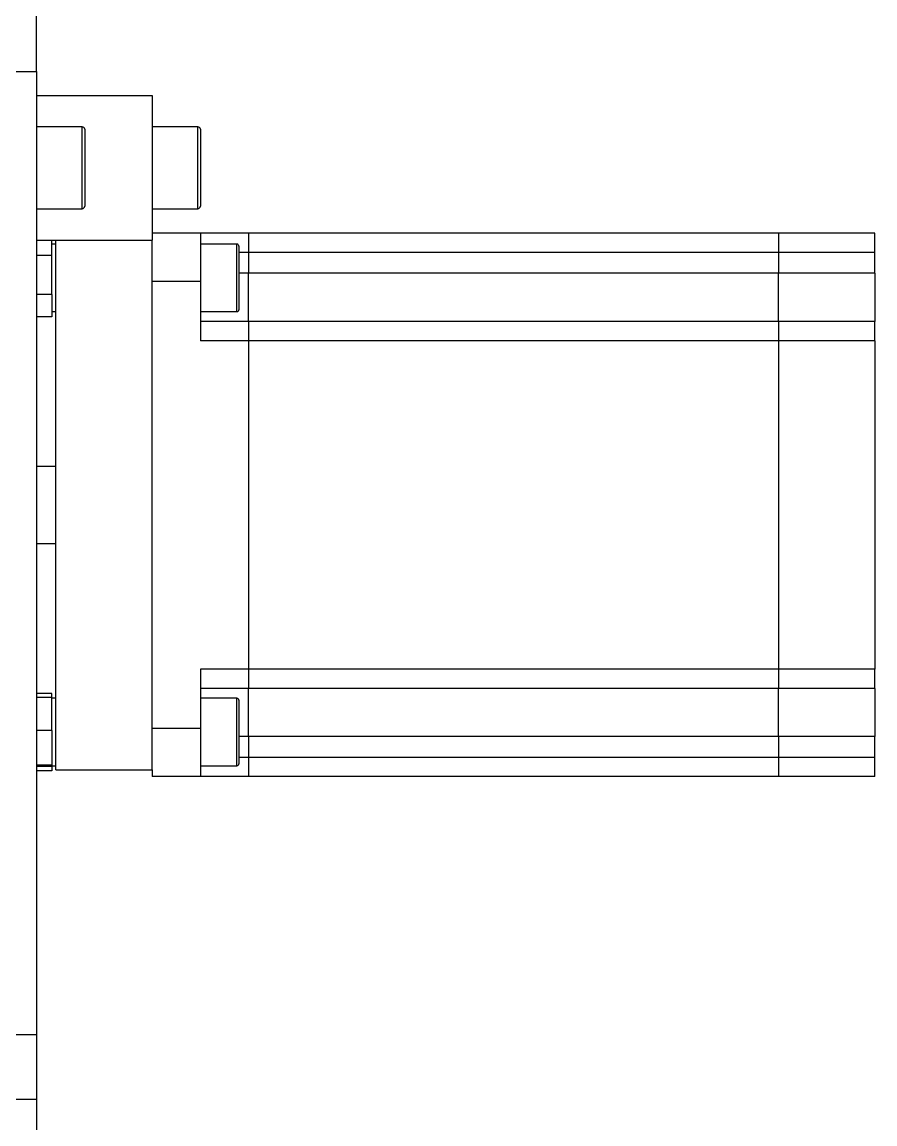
# Model space of a CAD drawing. Header units: millimetres. Extents: x -190 to 12889, y -227 to 3957.
# Drawn here: x 11363.6 to 11452.1, y 624.9 to 739.2 of the extents above; entities that cross this region are included whole.
import ezdxf

# ---------------------------------------------------------------- set-up
doc = ezdxf.new("R2010")
doc.units = ezdxf.units.MM
doc.header["$LTSCALE"] = 0.7
doc.layers.get('0').update_dxf_attribs({"color": 255})

msp = doc.modelspace()

# ---------------------------------------------------------------- linework, layer by layer
at = {"color": 7, "linetype": 'Continuous', "lineweight": 25}
for p, q in [((11365.1283, 734.1098), (11365.1283, 929.1098)), ((10919.1283, 734.1098), (11365.1283, 734.1098)), ((11365.1283, 734.1098), (11365.1283, 634.1098)), ((11365.1283, 731.6098), (11377.1283, 731.6098)), ((11377.1283, 731.6098), (11377.1283, 716.6098)), ((11369.8783, 728.3598), (11365.1283, 728.3598)), ((11370.1283, 728.1098), (11370.1283, 722.5824)), ((11381.8783, 728.3598), (11377.1283, 728.3598)), ((11382.1283, 728.1098), (11382.1283, 722.5824)), ((11370.1283, 722.5824), (11370.1283, 720.1098)), ((11382.1283, 722.5824), (11382.1283, 720.1098)), ((11365.1283, 719.8598), (11369.8783, 719.8598)), ((11377.1283, 719.8598), (11381.8783, 719.8598)), ((11382.1283, 717.3098), (11377.1283, 717.3098)), ((11382.1283, 717.3098), (11382.1283, 712.3098)), ((11387.1283, 717.3098), (11382.1283, 717.3098)), ((11387.1283, 717.3098), (11387.1283, 715.3098)), ((11387.1383, 717.2598), (11387.1283, 717.2598)), ((11442.1183, 717.3098), (11387.1383, 717.3098)), ((11387.1383, 717.3098), (11387.1383, 715.3098)), ((11442.1183, 717.3098), (11442.1183, 715.3098)), ((11442.1183, 717.2598), (11442.1283, 717.2598)), ((11452.1283, 717.3098), (11442.1283, 717.3098)), ((11442.1283, 717.3098), (11442.1283, 715.3098)), ((11452.1283, 715.3098), (11452.1283, 717.3098)), ((11365.1283, 716.6098), (11377.1283, 716.6098)), ((11366.7283, 715.8467), (11366.7283, 716.6098)), ((11367.1283, 716.1798), (11366.7283, 716.1798)), ((11367.1283, 661.6098), (11367.1283, 716.6098)), ((11377.1283, 661.6098), (11377.1283, 716.6098)), ((11385.9283, 716.1798), (11382.1283, 716.1798)), ((11366.7283, 714.9862), (11365.1283, 714.9862)), ((11366.7283, 714.9862), (11366.7283, 715.8467)), ((11366.7283, 712.9726), (11366.7283, 714.9862)), ((11386.1283, 715.9798), (11386.1283, 711.4197)), ((11387.1283, 715.3098), (11387.1283, 713.1598)), ((11387.1383, 715.3098), (11387.1283, 715.3098)), ((11442.1183, 715.3098), (11387.1383, 715.3098)), ((11387.1383, 715.3098), (11387.1383, 713.1598)), ((11442.1183, 715.3098), (11442.1183, 713.1598)), ((11442.1183, 715.3098), (11442.1283, 715.3098)), ((11452.1283, 715.3098), (11442.1283, 715.3098)), ((11442.1283, 715.3098), (11442.1283, 713.1598)), ((11452.1283, 713.1598), (11452.1283, 715.3098)), ((11366.7283, 710.9589), (11366.7283, 712.9726)), ((11387.1383, 713.1598), (11387.1283, 713.1598)), ((11387.1283, 708.1598), (11387.1283, 713.1598)), ((11442.1183, 713.1598), (11387.1383, 713.1598)), ((11387.1383, 708.1598), (11387.1383, 713.1598)), ((11442.1183, 708.1598), (11442.1183, 713.1598)), ((11442.1183, 713.1598), (11442.1283, 713.1598)), ((11452.1283, 713.1598), (11442.1283, 713.1598)), ((11442.1283, 708.1598), (11442.1283, 713.1598)), ((11452.1283, 713.1598), (11452.1283, 708.1598)), ((11382.1283, 712.3098), (11377.1283, 712.3098)), ((11382.1283, 712.3098), (11382.1283, 706.1598)), ((11386.1283, 711.4197), (11386.1283, 709.3798)), ((11366.7283, 710.9589), (11365.1283, 710.9589)), ((11366.7283, 710.9589), (11366.7283, 709.8057)), ((11366.7283, 709.8057), (11366.7283, 708.6525)), ((11366.7283, 709.1798), (11367.1283, 709.1798)), ((11382.1283, 709.1798), (11385.9283, 709.1798)), ((11366.7283, 708.6525), (11365.1283, 708.6525)), ((11387.1283, 708.1598), (11382.1283, 708.1598)), ((11387.1283, 708.1598), (11387.1283, 706.1598)), ((11387.1383, 708.1098), (11387.1283, 708.1098)), ((11442.1183, 708.1598), (11387.1383, 708.1598)), ((11387.1383, 708.1598), (11387.1383, 706.1598)), ((11442.1183, 708.1598), (11442.1183, 706.1598)), ((11442.1183, 708.1098), (11442.1283, 708.1098)), ((11452.1283, 708.1598), (11442.1283, 708.1598)), ((11442.1283, 708.1598), (11442.1283, 706.1598)), ((11452.1283, 706.1598), (11452.1283, 708.1598)), ((11387.1283, 706.1598), (11382.1283, 706.1598)), ((11387.1283, 706.1598), (11387.1283, 672.0598)), ((11387.1383, 706.1598), (11387.1283, 706.1598)), ((11442.1183, 706.1598), (11387.1383, 706.1598)), ((11387.1383, 706.1598), (11387.1383, 672.0598)), ((11442.1183, 706.1598), (11442.1183, 672.0598)), ((11442.1183, 706.1598), (11442.1283, 706.1598)), ((11452.1283, 706.1598), (11442.1283, 706.1598)), ((11442.1283, 706.1598), (11442.1283, 672.0598)), ((11452.1283, 706.1598), (11452.1283, 672.0598)), ((11367.1283, 693.1098), (11365.1283, 693.1098)), ((11365.1283, 685.1098), (11367.1283, 685.1098)), ((11387.1283, 672.0598), (11382.1283, 672.0598)), ((11382.1283, 672.0598), (11382.1283, 665.9098)), ((11387.1283, 672.0598), (11387.1283, 670.0598)), ((11387.1383, 672.0598), (11387.1283, 672.0598)), ((11442.1183, 672.0598), (11387.1383, 672.0598)), ((11387.1383, 672.0598), (11387.1383, 670.0598)), ((11442.1183, 672.0598), (11442.1183, 670.0598)), ((11442.1183, 672.0598), (11442.1283, 672.0598)), ((11452.1283, 672.0598), (11442.1283, 672.0598)), ((11442.1283, 672.0598), (11442.1283, 670.0598)), ((11452.1283, 670.0598), (11452.1283, 672.0598)), ((11366.7283, 669.5535), (11365.1283, 669.5535)), ((11366.7283, 669.1115), (11365.1283, 669.1115)), ((11366.7283, 669.1115), (11366.7283, 669.5535)), ((11366.7283, 667.3997), (11366.7283, 669.1115)), ((11387.1283, 670.0598), (11382.1283, 670.0598)), ((11387.1383, 670.1098), (11387.1283, 670.1098)), ((11387.1283, 665.0598), (11387.1283, 670.0598)), ((11442.1183, 670.0598), (11387.1383, 670.0598)), ((11387.1383, 665.0598), (11387.1383, 670.0598)), ((11442.1183, 670.1098), (11442.1283, 670.1098)), ((11442.1183, 665.0598), (11442.1183, 670.0598)), ((11452.1283, 670.0598), (11442.1283, 670.0598)), ((11442.1283, 665.0598), (11442.1283, 670.0598)), ((11452.1283, 670.0598), (11452.1283, 665.0598)), ((11367.1283, 669.0398), (11366.7283, 669.0398)), ((11385.9283, 669.0398), (11382.1283, 669.0398)), ((11386.1283, 668.8398), (11386.1283, 664.2797)), ((11366.7283, 665.6878), (11366.7283, 667.3997)), ((11366.7283, 665.6878), (11365.1283, 665.6878)), ((11366.7283, 665.6878), (11366.7283, 663.902)), ((11382.1283, 665.9098), (11377.1283, 665.9098)), ((11382.1283, 665.9098), (11382.1283, 660.9098)), ((11387.1383, 665.0598), (11387.1283, 665.0598)), ((11387.1283, 665.0598), (11387.1283, 662.9098)), ((11442.1183, 665.0598), (11387.1383, 665.0598)), ((11387.1383, 665.0598), (11387.1383, 662.9098)), ((11442.1183, 665.0598), (11442.1283, 665.0598)), ((11442.1183, 665.0598), (11442.1183, 662.9098)), ((11452.1283, 665.0598), (11442.1283, 665.0598)), ((11442.1283, 665.0598), (11442.1283, 662.9098)), ((11452.1283, 662.9098), (11452.1283, 665.0598)), ((11366.7283, 663.902), (11366.7283, 662.1162)), ((11386.1283, 664.2797), (11386.1283, 662.2398)), ((11387.1283, 662.9098), (11387.1283, 660.9098)), ((11387.1383, 662.9098), (11387.1283, 662.9098)), ((11442.1183, 662.9098), (11387.1383, 662.9098)), ((11387.1383, 662.9098), (11387.1383, 660.9098)), ((11442.1183, 662.9098), (11442.1183, 660.9098)), ((11442.1183, 662.9098), (11442.1283, 662.9098)), ((11452.1283, 662.9098), (11442.1283, 662.9098)), ((11442.1283, 662.9098), (11442.1283, 660.9098)), ((11452.1283, 660.9098), (11452.1283, 662.9098)), ((11366.7283, 662.1162), (11365.1283, 662.1162)), ((11366.7283, 661.9681), (11365.1283, 661.9681)), ((11366.7283, 661.5261), (11365.1283, 661.5261)), ((11366.7283, 662.0422), (11366.7283, 662.1162)), ((11366.7283, 661.9681), (11366.7283, 662.0422)), ((11366.7283, 662.0398), (11367.1283, 662.0398)), ((11366.7283, 661.9681), (11366.7283, 661.5261)), ((11367.1283, 661.6098), (11377.1283, 661.6098)), ((11377.1283, 661.6098), (11377.1283, 660.9098)), ((11382.1283, 662.0398), (11385.9283, 662.0398)), ((11382.1283, 660.9098), (11377.1283, 660.9098)), ((11387.1283, 660.9098), (11382.1283, 660.9098)), ((11387.1383, 660.9598), (11387.1283, 660.9598)), ((11442.1183, 660.9098), (11387.1383, 660.9098)), ((11442.1183, 660.9598), (11442.1283, 660.9598)), ((11452.1283, 660.9098), (11442.1283, 660.9098)), ((11365.1283, 634.1098), (11362.1283, 634.1098)), ((11365.1283, 634.1098), (11365.1283, 627.4111)), ((11365.1283, 627.4111), (11362.1283, 627.4111)), ((11365.1283, 627.4111), (11365.1283, 600.8085))]:
    msp.add_line(p, q, dxfattribs=at)
at = {"color": 8, "linetype": 'Continuous', "lineweight": 25}
for p, q in [((11369.8783, 722.487), (11369.8783, 728.3598)), ((11381.8783, 722.487), (11381.8783, 728.3598)), ((11369.8783, 719.8598), (11369.8783, 722.487)), ((11381.8783, 719.8598), (11381.8783, 722.487)), ((11385.9283, 711.3433), (11385.9283, 716.1798)), ((11387.1283, 715.3098), (11386.1283, 715.3098)), ((11387.1283, 713.1598), (11386.1283, 713.1598)), ((11385.9283, 709.1798), (11385.9283, 711.3433)), ((11385.9283, 664.2033), (11385.9283, 669.0398)), ((11387.1283, 665.0598), (11386.1283, 665.0598)), ((11385.9283, 662.0398), (11385.9283, 664.2033)), ((11387.1283, 662.9098), (11386.1283, 662.9098))]:
    msp.add_line(p, q, dxfattribs=at)
at = {"color": 7, "linetype": 'Continuous', "lineweight": 25}
for centre, radius, start, end in [((11369.8783, 728.1098), 0.25, 0, 90), ((11381.8783, 728.1098), 0.25, 0, 90), ((11369.8783, 720.1098), 0.25, 270, 0), ((11381.8783, 720.1098), 0.25, 270, 0), ((11385.9283, 715.9798), 0.2, 0, 90), ((11385.9283, 709.3798), 0.2, 270, 0), ((11385.9283, 668.8398), 0.2, 0, 90), ((11385.9283, 662.2398), 0.2, 270, 0)]:
    msp.add_arc(centre, radius, start, end, dxfattribs=at)

doc.saveas('drawing.dxf')
